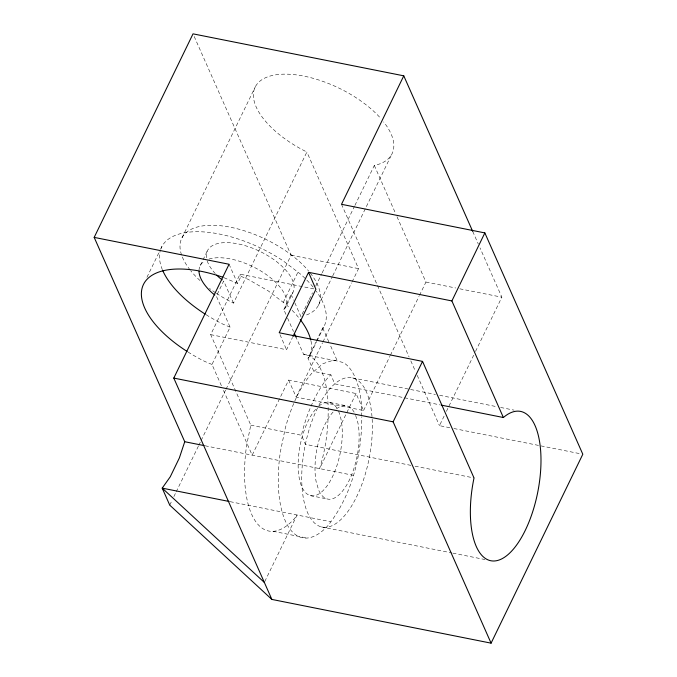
<?xml version="1.0" encoding="UTF-8"?>
<svg xmlns="http://www.w3.org/2000/svg" width="677" height="677" viewBox="0 0 677 677"><rect width="100%" height="100%" fill="white"/><g stroke="black" fill="none" stroke-linecap="round" stroke-linejoin="round"><path stroke-width="0.51" stroke-dasharray="3.38 2.54" d="M313.849 288.884L240.039 274.185L210.682 334.633L250.795 425.156L246.75 444.586A90.396 38.767 -78.7 0 0 294.774 518.26L297.085 515.011L264.343 582.432M410.914 465.37L305.395 444.315L301.527 435.269L302.289 431.596A90.396 38.767 -78.7 0 1 328.92 376.547L330.892 374.846L334.751 383.867L440.27 404.922M146.943 277.316L159.171 252.14M160.982 248.408L161.888 246.546M182.011 237.762L255.398 86.639M200.257 265.536L202.55 260.814M203.007 259.875L207.594 250.422M223.969 277.705L237.559 283.418L240.995 276.343L240.039 274.185M216.412 293.336A76.12 35.754 25.9 0 0 233.497 303.152L306.884 152.02A76.12 35.754 25.9 0 1 265.35 77.804A76.12 35.754 25.9 0 1 380.508 118.153M221.396 385.695L211.994 364.471L230.104 327.169L216.352 296.145L223.689 281.031L233.497 303.152M169.741 505.135L172.043 500.379M173.896 496.579L175.741 492.78M176.198 491.832L198.353 446.211M198.81 445.263L200.663 441.455M201.12 440.507L225.576 390.138M226.042 389.19L291.11 255.187L193.884 35.779M283.274 302.382L297.948 272.162M285.897 314.34L283.79 309.575L291.127 294.461L292.853 292.642A47.576 22.349 25.9 0 0 253.401 248.518A47.576 22.349 25.9 0 0 206.527 258.132M283.79 309.575L285.516 307.756L292.853 292.642M308.78 300.427L300.935 316.591L294.114 301.197M309.237 299.479L312.469 292.828M315.702 286.168L321.702 273.813M322.167 272.865L354.469 206.333M354.934 205.385L374.322 165.459A76.12 35.754 25.9 0 0 383.673 121.928M210.682 334.633L286.549 349.747L292.506 337.468M318.435 305.302L332.28 276.791M332.745 275.835L391.822 154.178M288.639 380.085L296.171 397.077L363.566 410.524L356.077 393.523L288.639 380.085L252.182 455.164L223.105 389.554M330.892 374.846L313.883 371.453L308.018 358.226L315.82 342.173M316.277 341.225L322.701 328.007L323.885 326.746A90.396 42.456 25.9 0 0 316.235 291.127M308.018 358.226L309.211 356.974L316.548 341.86M317.005 340.912L323.885 326.746M296.171 397.077L322.506 342.841M322.971 341.893L351.617 282.893M352.082 281.945L358.548 268.625L306.884 152.02M356.077 393.523L319.62 468.602C326.898 445.195 329.471 420.375 327.583 395.935A90.396 38.767 -78.7 0 0 309.677 355.857L303.626 354.342L296.027 337.197M363.566 410.524L389.901 356.28M390.367 355.332L419.012 296.34M419.469 295.384L425.943 282.064L396.079 214.609M449.79 427.703L439.475 425.647L444.561 415.179M446.405 411.379L473.672 355.23M475.516 351.431L501.86 297.186L480.01 247.892M291.11 255.187L358.548 268.625M425.943 282.064L455.689 287.987M459.793 288.808L501.86 297.186M303.626 354.342L337.349 361.061L329.817 344.06M352.675 377.944L409.568 389.292M410.609 389.503L435.438 394.454M439.576 395.283L496.469 406.632M500.608 407.461L514.055 410.144M329.961 402.51L346.819 405.87M453.912 428.524L580.748 453.827M250.795 425.156L301.527 435.269M415.052 466.199L474.018 477.962M205.182 445.796L353.335 475.322M310.447 495.623L327.304 498.983M230.163 501.674L330.799 521.73M321.448 526.909L451.796 552.923M452.828 553.126L484.893 559.524M273.119 531.293L306.833 538.012M240.995 276.343L248.078 279.322L268.363 290.983L285.914 304.405A90.396 42.456 25.9 0 1 289.13 307.358M230.104 327.169L223.021 324.19A90.396 42.456 25.9 0 1 206.079 314.695M211.994 364.471L204.903 361.493A90.396 42.456 25.9 0 1 187.969 351.998M472.732 231.458L478.3 244.025M322.701 328.007L329.394 343.121M291.127 294.461L293.683 300.233M287.59 318.148L293.496 331.485M229.071 264.258L237.559 283.418M374.322 165.459L395.647 213.644M341.513 204.302L377.021 284.526M377.453 285.491L409.103 357.016M410.821 360.883L415.526 371.521M417.235 375.388L439.475 425.647M280.016 334.658L286.549 349.747M355.637 415.39L357.955 423.091A47.576 20.403 -78.7 0 1 346.827 484.791A47.576 20.403 -78.7 0 1 318.715 490.207L316.167 481.762A47.576 20.403 -78.7 0 1 334.98 410.135M361.772 416.186L361.298 402.654A90.396 38.767 -78.7 0 0 343.4 362.576L333.566 360.122L322.827 363.727L311.911 373.154A90.396 38.767 -78.7 0 0 285.279 428.211L280.464 451.305A90.396 38.767 -78.7 0 0 328.497 524.98C352.116 494.625 361.738 455.088 361.806 417.15M310.286 273.051A76.12 35.754 25.9 0 1 304.963 315.507M215.523 292.743A76.12 35.754 25.9 0 1 209.498 288.453M200.011 280.557A76.12 35.754 25.9 0 1 190.762 270.758M190.161 270.013A76.12 35.754 25.9 0 1 181.935 256.016M181.563 254.984A76.12 35.754 25.9 0 1 222.691 225.974A76.12 35.754 25.9 0 1 308.441 270.8M215.269 273.601A47.576 22.349 25.9 0 1 206.722 259.105M318.757 406.217A47.576 20.403 -78.7 0 1 337.586 409.331M338.551 411.286A47.576 20.403 -78.7 0 1 329.674 481.922A47.576 20.403 -78.7 0 1 299.107 477.319A47.576 20.403 -78.7 0 1 316.853 408.019M199.004 270.326A47.576 22.349 25.9 0 1 204.412 261.144M209.024 259.054A47.576 22.349 25.9 0 1 262.574 272.078A47.576 22.349 25.9 0 1 285.516 307.756M162.353 269.641A90.396 42.456 25.9 0 1 160.364 250.287M160.677 249.314A90.396 42.456 25.9 0 1 283.045 260.755L300.596 274.177A90.396 42.456 25.9 0 1 306.114 279.381M306.859 280.134A90.396 42.456 25.9 0 1 314.213 288.453M292.185 310.362A90.396 42.456 25.9 0 1 299.53 318.681M310.997 341.064A90.396 42.456 25.9 0 1 309.211 356.974M336.435 408.9A47.576 20.403 -78.7 0 1 355.408 414.646M318.901 405.261A76.12 32.648 -78.7 0 1 372.35 424.454A76.12 32.648 -78.7 0 1 320.932 526.774A76.12 32.648 -78.7 0 1 317.445 408.155"/><path stroke-width="1.02" d="M184.745 441.726L179.337 458.007L170.257 476.786L162.209 488.134L169.741 505.135L271.875 599.424L491.079 643.15L582.812 454.242L484.85 232.913L341.513 204.302L403.771 75.832L193.03 33.85L94.188 237.39L184.745 441.726L204.158 445.593M451.889 300.935L308.551 272.315L279.195 332.771L422.533 361.383L474.018 477.962A76.12 32.648 -78.7 0 0 495.801 560.835A76.12 32.648 -78.7 0 0 540.779 468.222A76.12 32.648 -78.7 0 0 503.375 417.514L451.889 300.935L484.85 232.913M271.875 599.424L173.794 378.088L229.071 264.258L94.188 237.39M292.972 336.52L315.905 289.291L308.551 272.315M491.079 643.15L393.117 421.822L422.533 361.383M441.302 405.125L503.375 417.514M173.794 378.088L393.117 421.822M229.131 501.471L162.209 488.134L264.343 582.432M222.158 279.855L219.856 278.095A47.576 22.349 25.9 0 1 216.708 275.116M214.821 294.969L212.51 293.209A47.576 22.349 25.9 0 1 199.004 271.375M403.771 75.832L472.732 231.458M294.343 333.389L296.027 337.197M205.233 314.162A90.396 42.456 25.9 0 1 162.802 270.69M300.224 319.569A90.396 42.456 25.9 0 1 310.768 340.057M187.123 351.456A90.396 42.456 25.9 0 1 143.448 284.484A90.396 42.456 25.9 0 1 223.004 277.299"/></g></svg>
